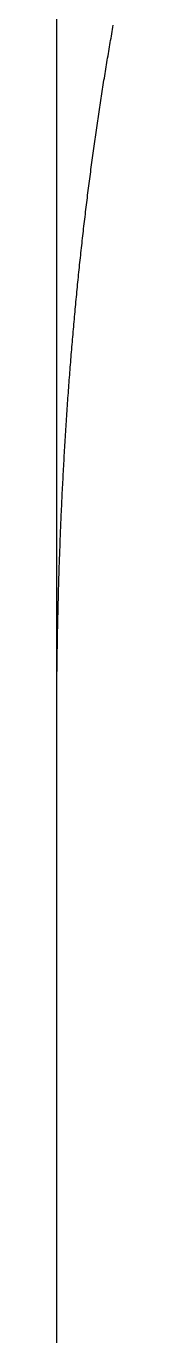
# Model space of a CAD drawing. Extents: x -14 to 315, y -179 to 16.
# Drawn here: x -14.25 to -13.55, y -146 to -129.75 of the extents above; entities that cross this region are included whole.
import ezdxf

# ---------------------------------------------------------------- set-up
doc = ezdxf.new("R2010")
doc.units = 0
doc.layers.add('BLACK', color=7, linetype='CONTINUOUS')

msp = doc.modelspace()

# ---------------------------------------------------------------- linework, layer by layer
at = {"layer": 'BLACK', "linetype": 'CONTINUOUS'}
for p, q in [((-14.25, -166.5), (-14.25, -125.5)), ((-13.560598, -129.822566), (-13.555808, -129.795491)), ((-13.555808, -129.795491), (-13.551004, -129.768455)), ((-13.551004, -129.768455), (-13.546184, -129.741441)), ((-13.589021, -129.985627), (-13.584321, -129.95837)), ((-13.584321, -129.95837), (-13.579607, -129.931151)), ((-13.579607, -129.931151), (-13.574877, -129.903956)), ((-13.574877, -129.903956), (-13.570133, -129.876798)), ((-13.570133, -129.876798), (-13.565372, -129.849663)), ((-13.565372, -129.849663), (-13.560598, -129.822566)), ((-13.616902, -130.149785), (-13.612292, -130.122345)), ((-13.612292, -130.122345), (-13.607669, -130.094943)), ((-13.607669, -130.094943), (-13.603029, -130.067564)), ((-13.603029, -130.067564), (-13.598375, -130.040224)), ((-13.598375, -130.040224), (-13.593705, -130.012906)), ((-13.593705, -130.012906), (-13.589021, -129.985627)), ((-13.639718, -130.287421), (-13.635186, -130.259835)), ((-13.635186, -130.259835), (-13.630637, -130.232273)), ((-13.630637, -130.232273), (-13.626074, -130.204748)), ((-13.626074, -130.204748), (-13.621495, -130.177248)), ((-13.621495, -130.177248), (-13.616902, -130.149785)), ((-13.666595, -130.453603), (-13.662155, -130.425832)), ((-13.662155, -130.425832), (-13.657697, -130.398086)), ((-13.657697, -130.398086), (-13.653226, -130.370377)), ((-13.653226, -130.370377), (-13.648738, -130.342692)), ((-13.648738, -130.342692), (-13.644236, -130.315044)), ((-13.644236, -130.315044), (-13.639718, -130.287421)), ((-13.69292, -130.620896), (-13.688572, -130.59294)), ((-13.688572, -130.59294), (-13.684207, -130.565008)), ((-13.684207, -130.565008), (-13.679828, -130.537114)), ((-13.679828, -130.537114), (-13.675432, -130.509244)), ((-13.675432, -130.509244), (-13.671022, -130.481411)), ((-13.671022, -130.481411), (-13.666595, -130.453603)), ((-13.71869, -130.789306), (-13.714434, -130.761164)), ((-13.714434, -130.761164), (-13.710162, -130.733045)), ((-13.710162, -130.733045), (-13.705875, -130.704965)), ((-13.705875, -130.704965), (-13.701572, -130.676909)), ((-13.701572, -130.676909), (-13.697255, -130.648891)), ((-13.697255, -130.648891), (-13.69292, -130.620896)), ((-13.7439, -130.958838), (-13.739738, -130.930508)), ((-13.739738, -130.930508), (-13.735559, -130.902202)), ((-13.735559, -130.902202), (-13.731365, -130.873935)), ((-13.731365, -130.873935), (-13.727155, -130.845692)), ((-13.727155, -130.845692), (-13.722931, -130.817487)), ((-13.722931, -130.817487), (-13.71869, -130.789306)), ((-13.764479, -131.100978), (-13.760394, -131.072484)), ((-13.760394, -131.072484), (-13.756294, -131.044029)), ((-13.756294, -131.044029), (-13.752178, -131.015598)), ((-13.752178, -131.015598), (-13.748047, -130.987206)), ((-13.748047, -130.987206), (-13.7439, -130.958838)), ((-13.788654, -131.272579), (-13.784664, -131.243896)), ((-13.784664, -131.243896), (-13.780659, -131.215252)), ((-13.780659, -131.215252), (-13.776637, -131.186633)), ((-13.776637, -131.186633), (-13.7726, -131.158052)), ((-13.7726, -131.158052), (-13.768547, -131.129496)), ((-13.768547, -131.129496), (-13.764479, -131.100978)), ((-13.812259, -131.445315), (-13.808364, -131.416443)), ((-13.808364, -131.416443), (-13.804454, -131.38761)), ((-13.804454, -131.38761), (-13.800527, -131.358801)), ((-13.800527, -131.358801), (-13.796586, -131.330031)), ((-13.796586, -131.330031), (-13.792627, -131.301285)), ((-13.792627, -131.301285), (-13.788654, -131.272579)), ((-13.831492, -131.59013), (-13.827678, -131.561107)), ((-13.827678, -131.561107), (-13.823847, -131.532108)), ((-13.823847, -131.532108), (-13.820001, -131.503148)), ((-13.820001, -131.503148), (-13.816137, -131.474212)), ((-13.816137, -131.474212), (-13.812259, -131.445315)), ((-13.854044, -131.764963), (-13.850326, -131.735748)), ((-13.850326, -131.735748), (-13.846591, -131.706558)), ((-13.846591, -131.706558), (-13.842841, -131.677407)), ((-13.842841, -131.677407), (-13.839074, -131.64828)), ((-13.839074, -131.64828), (-13.835291, -131.619193)), ((-13.835291, -131.619193), (-13.831492, -131.59013)), ((-13.872394, -131.911539), (-13.868756, -131.882157)), ((-13.868756, -131.882157), (-13.865103, -131.852814)), ((-13.865103, -131.852814), (-13.861432, -131.823496)), ((-13.861432, -131.823496), (-13.857747, -131.794217)), ((-13.857747, -131.794217), (-13.854044, -131.764963)), ((-13.893879, -132.088485), (-13.890339, -132.05891)), ((-13.890339, -132.05891), (-13.886783, -132.029375)), ((-13.886783, -132.029375), (-13.883209, -131.999864)), ((-13.883209, -131.999864), (-13.879621, -131.970393)), ((-13.879621, -131.970393), (-13.876015, -131.940946)), ((-13.876015, -131.940946), (-13.872394, -131.911539)), ((-13.911335, -132.236822), (-13.907877, -132.207093)), ((-13.907877, -132.207093), (-13.904401, -132.177389)), ((-13.904401, -132.177389), (-13.900911, -132.147725)), ((-13.900911, -132.147725), (-13.897403, -132.118085)), ((-13.897403, -132.118085), (-13.893879, -132.088485)), ((-13.931741, -132.415898), (-13.928381, -132.385975)), ((-13.928381, -132.385975), (-13.925004, -132.356076)), ((-13.925004, -132.356076), (-13.921612, -132.326218)), ((-13.921612, -132.326218), (-13.918202, -132.296384)), ((-13.918202, -132.296384), (-13.914777, -132.266591)), ((-13.914777, -132.266591), (-13.911335, -132.236822)), ((-13.948292, -132.566025), (-13.945015, -132.535932)), ((-13.945015, -132.535932), (-13.941722, -132.505878)), ((-13.941722, -132.505878), (-13.938411, -132.47585)), ((-13.938411, -132.47585), (-13.935084, -132.445862)), ((-13.935084, -132.445862), (-13.931741, -132.415898)), ((-13.967606, -132.747249), (-13.964429, -132.716959)), ((-13.964429, -132.716959), (-13.961235, -132.68671)), ((-13.961235, -132.68671), (-13.958024, -132.656486)), ((-13.958024, -132.656486), (-13.954797, -132.626303)), ((-13.954797, -132.626303), (-13.951553, -132.596144)), ((-13.951553, -132.596144), (-13.948292, -132.566025)), ((-13.983242, -132.899165), (-13.980149, -132.868719)), ((-13.980149, -132.868719), (-13.977038, -132.838299)), ((-13.977038, -132.838299), (-13.973911, -132.807919)), ((-13.973911, -132.807919), (-13.970767, -132.777563)), ((-13.970767, -132.777563), (-13.967606, -132.747249)), ((-13.998459, -133.051911), (-13.995449, -133.021292)), ((-13.995449, -133.021292), (-13.992423, -132.990715)), ((-13.992423, -132.990715), (-13.989379, -132.960163)), ((-13.989379, -132.960163), (-13.986319, -132.929652)), ((-13.986319, -132.929652), (-13.983242, -132.899165)), ((-14.016161, -133.236289), (-14.013253, -133.205473)), ((-14.013253, -133.205473), (-14.010328, -133.174697)), ((-14.010328, -133.174697), (-14.007386, -133.143947)), ((-14.007386, -133.143947), (-14.004427, -133.113238)), ((-14.004427, -133.113238), (-14.001451, -133.082554)), ((-14.001451, -133.082554), (-13.998459, -133.051911)), ((-14.030446, -133.390844), (-14.027624, -133.35987)), ((-14.027624, -133.35987), (-14.024783, -133.328921)), ((-14.024783, -133.328921), (-14.021927, -133.298013)), ((-14.021927, -133.298013), (-14.019052, -133.26713)), ((-14.019052, -133.26713), (-14.016161, -133.236289)), ((-14.044305, -133.546239), (-14.041567, -133.51509)), ((-14.041567, -133.51509), (-14.038813, -133.483983)), ((-14.038813, -133.483983), (-14.036041, -133.452901)), ((-14.036041, -133.452901), (-14.033253, -133.42186)), ((-14.033253, -133.42186), (-14.030446, -133.390844)), ((-14.057734, -133.702459), (-14.055083, -133.671151)), ((-14.055083, -133.671151), (-14.052414, -133.639869)), ((-14.052414, -133.639869), (-14.049728, -133.608628)), ((-14.049728, -133.608628), (-14.047025, -133.577413)), ((-14.047025, -133.577413), (-14.044305, -133.546239)), ((-14.070732, -133.859525), (-14.068167, -133.828041)), ((-14.068167, -133.828041), (-14.065585, -133.796599)), ((-14.065585, -133.796599), (-14.062985, -133.765183)), ((-14.062985, -133.765183), (-14.060368, -133.733808)), ((-14.060368, -133.733808), (-14.057734, -133.702459)), ((-14.085757, -134.049107), (-14.083296, -134.017422)), ((-14.083296, -134.017422), (-14.080818, -133.985778)), ((-14.080818, -133.985778), (-14.078322, -133.95416)), ((-14.078322, -133.95416), (-14.07581, -133.922584)), ((-14.07581, -133.922584), (-14.073279, -133.891033)), ((-14.073279, -133.891033), (-14.070732, -133.859525)), ((-14.097797, -134.208016), (-14.095424, -134.17617)), ((-14.095424, -134.17617), (-14.093033, -134.144349)), ((-14.093033, -134.144349), (-14.090626, -134.112571)), ((-14.090626, -134.112571), (-14.0882, -134.080818)), ((-14.0882, -134.080818), (-14.085757, -134.049107)), ((-14.109399, -134.36778), (-14.107114, -134.335756)), ((-14.107114, -134.335756), (-14.104811, -134.303774)), ((-14.104811, -134.303774), (-14.10249, -134.271818)), ((-14.10249, -134.271818), (-14.100153, -134.239905)), ((-14.100153, -134.239905), (-14.097797, -134.208016)), ((-14.120559, -134.528385), (-14.118363, -134.496199)), ((-14.118363, -134.496199), (-14.116148, -134.464039)), ((-14.116148, -134.464039), (-14.113916, -134.431922)), ((-14.113916, -134.431922), (-14.111666, -134.39983)), ((-14.111666, -134.39983), (-14.109399, -134.36778)), ((-14.131277, -134.689851), (-14.129168, -134.657486)), ((-14.129168, -134.657486), (-14.127043, -134.625164)), ((-14.127043, -134.625164), (-14.124899, -134.592867)), ((-14.124899, -134.592867), (-14.122739, -134.560613)), ((-14.122739, -134.560613), (-14.120559, -134.528385)), ((-14.141547, -134.852164), (-14.139529, -134.819636)), ((-14.139529, -134.819636), (-14.137493, -134.787134)), ((-14.137493, -134.787134), (-14.135439, -134.754675)), ((-14.135439, -134.754675), (-14.133366, -134.722242)), ((-14.133366, -134.722242), (-14.131277, -134.689851)), ((-14.151371, -135.015344), (-14.149442, -134.982635)), ((-14.149442, -134.982635), (-14.147495, -134.94997)), ((-14.147495, -134.94997), (-14.145531, -134.917331)), ((-14.145531, -134.917331), (-14.143548, -134.884734)), ((-14.143548, -134.884734), (-14.141547, -134.852164)), ((-14.160743, -135.179376), (-14.158905, -135.146504)), ((-14.158905, -135.146504), (-14.157048, -135.113658)), ((-14.157048, -135.113658), (-14.155174, -135.080855)), ((-14.155174, -135.080855), (-14.153281, -135.048078)), ((-14.153281, -135.048078), (-14.151371, -135.015344)), ((-14.169662, -135.344282), (-14.167915, -135.311228)), ((-14.167915, -135.311228), (-14.166149, -135.278217)), ((-14.166149, -135.278217), (-14.164365, -135.245233)), ((-14.164365, -135.245233), (-14.162563, -135.212291)), ((-14.162563, -135.212291), (-14.160743, -135.179376)), ((-14.178126, -135.510046), (-14.17647, -135.476827)), ((-14.17647, -135.476827), (-14.174795, -135.443634)), ((-14.174795, -135.443634), (-14.173103, -135.410485)), ((-14.173103, -135.410485), (-14.171391, -135.377362)), ((-14.171391, -135.377362), (-14.169662, -135.344282)), ((-14.186133, -135.676689), (-14.184568, -135.643287)), ((-14.184568, -135.643287), (-14.182985, -135.609929)), ((-14.182985, -135.609929), (-14.181384, -135.576597)), ((-14.181384, -135.576597), (-14.179764, -135.543308)), ((-14.179764, -135.543308), (-14.178126, -135.510046)), ((-14.192206, -135.810629), (-14.190715, -135.777087)), ((-14.190715, -135.777087), (-14.189206, -135.743589)), ((-14.189206, -135.743589), (-14.187679, -135.710117)), ((-14.187679, -135.710117), (-14.186133, -135.676689)), ((-14.199382, -135.978838), (-14.197985, -135.945129)), ((-14.197985, -135.945129), (-14.196568, -135.911447)), ((-14.196568, -135.911447), (-14.195133, -135.877809)), ((-14.195133, -135.877809), (-14.193679, -135.844197)), ((-14.193679, -135.844197), (-14.192206, -135.810629)), ((-14.206094, -136.147934), (-14.204789, -136.114041)), ((-14.204789, -136.114041), (-14.203466, -136.080191)), ((-14.203466, -136.080191), (-14.202123, -136.046369)), ((-14.202123, -136.046369), (-14.200762, -136.01259)), ((-14.200762, -136.01259), (-14.199382, -135.978838)), ((-14.212339, -136.317903), (-14.211128, -136.283842)), ((-14.211128, -136.283842), (-14.209897, -136.249807)), ((-14.209897, -136.249807), (-14.208648, -136.215817)), ((-14.208648, -136.215817), (-14.207381, -136.181853)), ((-14.207381, -136.181853), (-14.206094, -136.147934)), ((-14.218115, -136.488765), (-14.216997, -136.454518)), ((-14.216997, -136.454518), (-14.215861, -136.420315)), ((-14.215861, -136.420315), (-14.214706, -136.386139)), ((-14.214706, -136.386139), (-14.213532, -136.352008)), ((-14.213532, -136.352008), (-14.212339, -136.317903)), ((-14.222395, -136.62609), (-14.221353, -136.591701)), ((-14.221353, -136.591701), (-14.220293, -136.557356)), ((-14.220293, -136.557356), (-14.219213, -136.523038)), ((-14.219213, -136.523038), (-14.218115, -136.488765)), ((-14.22732, -136.798543), (-14.226373, -136.763985)), ((-14.226373, -136.763985), (-14.225407, -136.729453)), ((-14.225407, -136.729453), (-14.224422, -136.694966)), ((-14.224422, -136.694966), (-14.223418, -136.660506)), ((-14.223418, -136.660506), (-14.222395, -136.62609)), ((-14.231768, -136.971898), (-14.230916, -136.937152)), ((-14.230916, -136.937152), (-14.230046, -136.902451)), ((-14.230046, -136.902451), (-14.229156, -136.867776)), ((-14.229156, -136.867776), (-14.228247, -136.833146)), ((-14.228247, -136.833146), (-14.22732, -136.798543)), ((-14.234982, -137.111224), (-14.234207, -137.076334)), ((-14.234207, -137.076334), (-14.233413, -137.041489)), ((-14.233413, -137.041489), (-14.2326, -137.006671)), ((-14.2326, -137.006671), (-14.231768, -136.971898)), ((-14.238566, -137.286184), (-14.237888, -137.251124)), ((-14.237888, -137.251124), (-14.23719, -137.21609)), ((-14.23719, -137.21609), (-14.236473, -137.181102)), ((-14.236473, -137.181102), (-14.235737, -137.14614)), ((-14.235737, -137.14614), (-14.234982, -137.111224)), ((-14.241668, -137.462055), (-14.241086, -137.426805)), ((-14.241086, -137.426805), (-14.240485, -137.3916)), ((-14.240485, -137.3916), (-14.239865, -137.356422)), ((-14.239865, -137.356422), (-14.239225, -137.32129)), ((-14.239225, -137.32129), (-14.238566, -137.286184)), ((-14.243799, -137.603399), (-14.243296, -137.568004)), ((-14.243296, -137.568004), (-14.242773, -137.532655)), ((-14.242773, -137.532655), (-14.24223, -137.497332)), ((-14.24223, -137.497332), (-14.241668, -137.462055)), ((-14.246025, -137.780891), (-14.245619, -137.745324)), ((-14.245619, -137.745324), (-14.245193, -137.709783)), ((-14.245193, -137.709783), (-14.244748, -137.674289)), ((-14.244748, -137.674289), (-14.244284, -137.638821)), ((-14.244284, -137.638821), (-14.243799, -137.603399)), ((-14.247452, -137.923542), (-14.247125, -137.887829)), ((-14.247125, -137.887829), (-14.246778, -137.852144)), ((-14.246778, -137.852144), (-14.246411, -137.816504)), ((-14.246411, -137.816504), (-14.246025, -137.780891)), ((-14.248794, -138.102682), (-14.248565, -138.066778)), ((-14.248565, -138.066778), (-14.248317, -138.030919)), ((-14.248317, -138.030919), (-14.248048, -137.995087)), ((-14.248048, -137.995087), (-14.24776, -137.959301)), ((-14.24776, -137.959301), (-14.247452, -137.923542)), ((-14.249511, -138.246649), (-14.249361, -138.210598)), ((-14.249361, -138.210598), (-14.249192, -138.174593)), ((-14.249192, -138.174593), (-14.249003, -138.138615)), ((-14.249003, -138.138615), (-14.248794, -138.102682)), ((-14.24996, -138.427429), (-14.24991, -138.391203)), ((-14.24991, -138.391203), (-14.24984, -138.355005)), ((-14.24984, -138.355005), (-14.24975, -138.318853)), ((-14.24975, -138.318853), (-14.249641, -138.282728)), ((-14.249641, -138.282728), (-14.249511, -138.246649)), ((-14.25, -138.5), (-14.24999, -138.463701)), ((-14.25, -153.5), (-14.25, -138.5)), ((-14.24999, -138.463701), (-14.24996, -138.427429))]:
    msp.add_line(p, q, dxfattribs=at)

doc.saveas('drawing.dxf')
